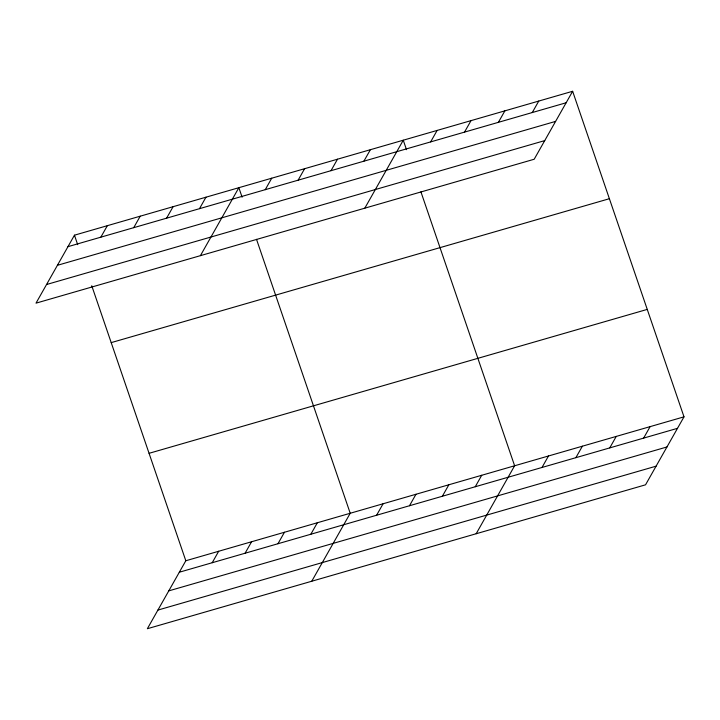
<?xml version="1.0" encoding="UTF-8"?>
<svg xmlns="http://www.w3.org/2000/svg" width="720" height="720" viewBox="0 0 720 720"><rect width="100%" height="100%" fill="white"/><g stroke="black" fill="none" stroke-linecap="round" stroke-linejoin="round"><path stroke-width="1.08" d="M572.643 91.278L74.457 235.188L36 303.156L534.186 159.246L572.643 91.278L684 416.844L645.543 484.812L147.357 628.722L185.814 560.754L684 416.844M100.845 237.168L107.334 225.684M133.722 227.673L140.22 216.189M166.599 218.178L173.097 206.694M199.485 208.674L205.974 197.19M200.403 255.672L238.86 187.695L242.1 197.172M265.239 189.684L271.737 178.2M298.125 180.18L304.614 168.696M331.002 170.685L337.5 159.201M363.879 161.19L370.377 149.706M364.806 208.179L403.263 140.202L406.503 149.688M430.641 141.903L437.139 130.419M212.202 562.734L218.691 551.25M464.517 132.12L471.015 120.636M245.079 553.239L251.577 541.755M498.393 122.328L504.891 110.844M277.956 543.735L284.454 532.26M532.269 112.545L538.767 101.061M310.842 534.24L317.34 522.756M311.76 581.229L350.217 513.261L256.509 239.31M376.596 515.241L383.094 503.766M409.482 505.746L415.98 494.262M442.359 496.251L448.857 484.767M475.245 486.747L481.734 475.272M476.163 533.745L514.62 465.768L420.912 191.817M541.998 467.469L548.496 455.985M575.874 457.677L582.372 446.202M609.75 447.894L616.248 436.41M643.626 438.111L650.124 426.627M67.959 246.672L566.145 102.762M57.411 265.311L555.597 121.401M46.548 284.517L544.734 140.607M111.204 342.621L609.39 198.711M149.067 453.312L647.253 309.402M179.316 572.229L677.502 428.328M168.768 590.877L666.954 446.967M157.905 610.083L656.091 466.173M74.457 235.188L77.697 244.665M91.746 285.741L185.814 560.754"/></g></svg>
